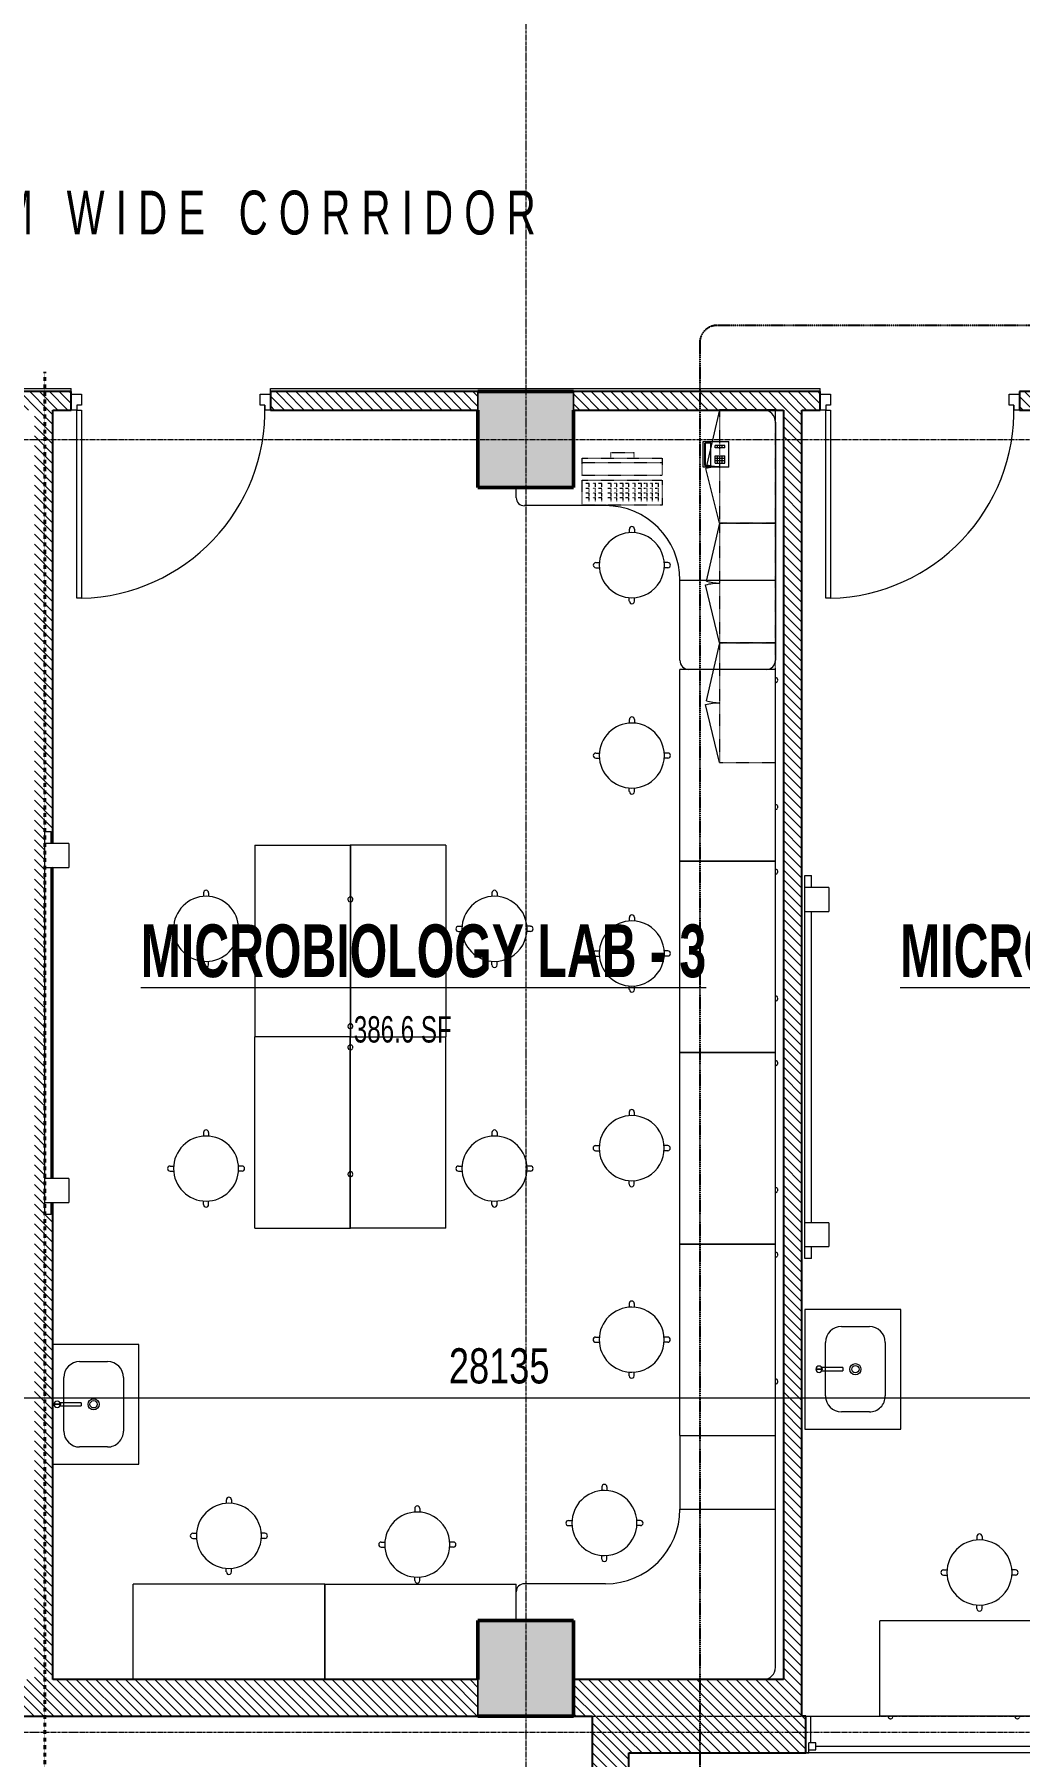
# Model space of a CAD drawing. Header units: millimetres. Extents: x -25222 to 91371, y -63339 to 20835.
# Drawn here: x 58655 to 64830, y -57641 to -46850 of the extents above; entities that cross this region are included whole.
import ezdxf

# ---------------------------------------------------------------- set-up
doc = ezdxf.new("R2010")
doc.units = ezdxf.units.MM
for name, pattern in [('Cut Out Line', [2, 1, -1]), ('Dash', [6.35, 3.175, -3.175]), ('Dash_2_', [6.35, 3.175, -3.175]), ('Grid Line', [22.225, 12.7, -3.175, 3.175, -3.175]), ('IMPORT-SLDTANVISIBLE0', [12.7, 6.35, -1.27, 1.27, -1.27, 1.27, -1.27]), ('Steelcase Hidden Lines', [3, 2, -1])]:
    doc.linetypes.add(name, pattern=pattern)
for name, color, linetype, lineweight in [('A-ANNO-DIMS', 211, 'Continuous', 9), ('A-ANNO-DIMS-110', 211, 'Continuous', 9), ('A-ANNO-SYMB', 150, 'Continuous', 9), ('A-AREA-IDEN', 2, 'Continuous', 9), ('A-DETL', 90, 'Continuous', 5), ('A-DETL-GENF', 92, 'Continuous', 5), ('A-DOOR', 31, 'Continuous', 5), ('A-DOOR-FRAM', 31, 'Continuous', 5), ('A-GLAZ', 151, 'Continuous', 5), ('A-WALL', 113, 'Continuous', 5), ('A-WALL-PATT', 111, 'Continuous', 25), ('E-COMM', 2, 'Continuous', 5), ('E-DATA', 2, 'Continuous', 5), ('G-ANNO-TEXT', 231, 'Continuous', 9), ('I-FURN', 30, 'Continuous', 5), ('P-SANR-FIXT', 6, 'Continuous', 5), ('Q-CASE', 31, 'Continuous', 5), ('Q-CASE-HDLN', 31, 'Dash_2_', 5), ('Q-SPCQ', 91, 'Continuous', 5), ('S-COLS', 52, 'Continuous', 5), ('S-GRID', 1, 'Continuous', 9)]:
    doc.layers.add(name, color=color, linetype=linetype, lineweight=lineweight)
doc.styles.add('Swis721 Cn BT_10', font='swissc.ttf', dxfattribs={"width": 0.9, "height": 220})
doc.styles.add('Swis721 Cn BT_3', font='swissc.ttf', dxfattribs={"width": 0.8, "height": 165})
doc.styles.add('Swis721 Cn BT_4', font='swissc.ttf', dxfattribs={"width": 0.8, "height": 275})
doc.styles.add('Swis721 Cn BT_B', font='swisscb.ttf', dxfattribs={"width": 0.8, "height": 330})
doc.dimstyles.new('Diagonal_-2_mm_Swiss_1', dxfattribs={"dimscale": 304.8, "dimtxt": 222.071065, "dimasz": 0.360892, "dimexe": 0.360892, "dimexo": 0.0625, "dimgap": 0.072178, "dimtad": 1, "dimdec": 0, "dimzin": 0, "dimdsep": 46, "dimtxsty": 'Swis721 Cn BT_10', "dimblk1": 'OBLIQUE', "dimblk2": 'OBLIQUE', "dimsah": 1, "dimcen": 0.09, "dimdle": 0.360892, "dimazin": 0, "dimtfac": 1, "dimtdec": 4, "dimtix": 1, "dimtmove": 2, "dimatfit": 3, "dimfxl": 0.541339, "dimfxlon": 1, "dimtvp": 1, "dimtolj": 1, "dimtzin": 0, "dimarcsym": 2})
pattern_1 = [(315, (14219.89, -54691.457), (30.869454, 30.869454), [])]

# ---------------------------------------------------------------- blocks, each defined once
blk = doc.blocks.new('Lab_Stool_981 - Lab_Stool_981-395555-4_ FOURTH FLOOR - GA PLAN')
at = {"layer": 'I-FURN', "color": 53, "lineweight": 9}
for p, q in [((-16, 226), (-16, 203)), ((16, 226), (16, 203)), ((-226, 16), (-203, 16)), ((226, 16), (203, 16)), ((-226, -16), (-203, -16)), ((226, -16), (203, -16)), ((-16, -226), (-16, -203)), ((16, -226), (16, -203))]:
    blk.add_line(p, q, dxfattribs=at)
for centre, radius, start, end in [((0, 226), 15.9, 0, 180), ((0, 0), 204, 360, 180), ((-226, 0), 15.9, 90, 270), ((0, 0), 204, 180, 360), ((226, 0), 15.9, 270, 90), ((0, -226), 15.9, 180, 360)]:
    blk.add_arc(centre, radius, start, end, dxfattribs=at)
blk = doc.blocks.new('Steelcase Details - Worksurface - Airtouch - Universal System - Rectangular - 1200_600-V37-4_ FOURTH FLOOR - GA PLAN')
at = {"layer": 'I-FURN', "color": 53, "lineweight": 9}
for p, q in [((25, 647), (1225, 647)), ((25, 647), (25, 48)), ((1225, 48), (1225, 647)), ((25, 48), (1225, 48))]:
    blk.add_line(p, q, dxfattribs=at)
at = {"layer": 'I-FURN', "color": 53, "linetype": 'Steelcase Hidden Lines', "lineweight": 9}
for centre, radius, end in [((364, 48), 15.3, 360), ((1159, 48), 15.2, 0)]:
    blk.add_arc(centre, radius, 180, end, dxfattribs=at)
blk = doc.blocks.new('Steelcase Details - Worksurface - Series 5 - 90 Degree Equal - 23__ D x 64__ W-V41-4_ FOURTH FLOOR - GA PLAN')
at = {"layer": 'I-FURN', "color": 53, "lineweight": 9}
for p, q in [((462, 494), (462, 1986)), ((1062, 1986), (1062, 1484)), ((1062, 1484), (462, 1484)), ((1528, 1017), (2036, 1017)), ((2087, 967), (2087, 902))]:
    blk.add_line(p, q, dxfattribs=at)
for centre, radius, start, end in [((519, 1986), 57.1, 90, 180), ((1004, 1986), 57.1, 0, 90), ((1528, 1484), 467, 180, 270), ((2036, 967), 50.8, 0, 90), ((538, 494), 76.2, 180, 270)]:
    blk.add_arc(centre, radius, start, end, dxfattribs=at)
blk = doc.blocks.new('TAPWARE_boiling-chilled_water_unit1 - HYTP-029-439309-4_ FOURTH FLOOR - GA PLAN')
at = {"layer": 'P-SANR-FIXT', "color": 53, "lineweight": 9}
for p, q in [((0, 520), (0, 480)), ((0, 480), (0, 520)), ((10, 350), (-10, 350))]:
    blk.add_line(p, q, dxfattribs=at)
for start, end in [(90, 270), (270, 90)]:
    blk.add_arc((0, 500), 20, start, end, dxfattribs=at)
for points in [[(-6, 481), (-8, 481), (-9, 482), (-10, 483)], [(-10, 483), (-10, 473), (-10, 453), (-10, 419), (-10, 385), (-10, 362), (-10, 350)], [(-2, 480), (-3, 480), (-3, 480), (-4, 480)], [(4, 480), (4, 480), (3, 480), (2, 480)], [(10, 483), (9, 482), (8, 481), (6, 481)], [(10, 350), (10, 362), (10, 385), (10, 419), (10, 453), (10, 473), (10, 483)]]:
    blk.add_open_spline(points, degree=3, dxfattribs=at)
blk = doc.blocks.new('CUPBOARD_wall_mount_double_door_adj_shelves - FIJO-146 _waterproof_-3240687-4_ FOURTH FLOOR - GA PLAN')
at = {"layer": 'Q-CASE', "color": 53, "lineweight": 9}
for p, q in [((-310, 350), (33, 437)), ((400, 350), (57, 431))]:
    blk.add_line(p, q, dxfattribs=at)
for centre, radius, start, end in [((-312, 350), 355, 360, 14.0967), ((401, 336), 357, 164.4697, 177.6871)]:
    blk.add_arc(centre, radius, start, end, dxfattribs=at)
at = {"layer": 'Q-CASE-HDLN', "color": 53, "linetype": 'Dash', "lineweight": 9}
for p, q in [((400, 350), (-310, 350)), ((-310, 350), (-310, 0)), ((400, 0), (400, 350)), ((-310, 0), (400, 0))]:
    blk.add_line(p, q, dxfattribs=at)
blk = doc.blocks.new('CUPBOARD_wall_mount_double_door_adj_shelves - FIJO-146 _waterproof_-3240660-4_ FOURTH FLOOR - GA PLAN')
at = {"layer": 'Q-CASE', "color": 53, "lineweight": 9}
for p, q in [((-330, 350), (33, 439)), ((420, 350), (57, 434))]:
    blk.add_line(p, q, dxfattribs=at)
for centre, radius, start, end in [((-332, 350), 375, 360, 13.7142), ((421, 335), 377, 164.8932, 177.7755)]:
    blk.add_arc(centre, radius, start, end, dxfattribs=at)
at = {"layer": 'Q-CASE-HDLN', "color": 53, "linetype": 'Dash', "lineweight": 9}
for p, q in [((420, 350), (-330, 350)), ((-330, 350), (-330, 0)), ((420, 0), (420, 350)), ((-330, 0), (420, 0))]:
    blk.add_line(p, q, dxfattribs=at)
blk = doc.blocks.new('COMPUTER_desktop - ITNE-007-373771-4_ FOURTH FLOOR - GA PLAN')
at = {"layer": 'Q-SPCQ', "color": 53, "linetype": 'Dash', "lineweight": 9}
for p, q in [((-500, 155), (0, 155)), ((-500, 0), (-500, 155)), ((-478, 131), (-478, 111)), ((-478, 111), (-458, 111)), ((-441, 131), (-441, 111)), ((-441, 111), (-421, 111)), ((-407, 131), (-407, 111)), ((-407, 111), (-387, 111)), ((-371, 131), (-371, 111)), ((-371, 111), (-351, 111)), ((-332, 131), (-332, 111)), ((-332, 111), (-312, 111)), ((-292, 131), (-292, 111)), ((-292, 111), (-272, 111)), ((-256, 131), (-256, 111)), ((-256, 111), (-236, 111)), ((-217, 131), (-217, 111)), ((-217, 111), (-197, 111)), ((-181, 131), (-181, 111)), ((-181, 111), (-161, 111)), ((-122, 131), (-122, 111)), ((-122, 111), (-102, 111)), ((-84, 131), (-84, 111)), ((-84, 111), (-64, 111)), ((-43, 131), (-43, 111)), ((-43, 111), (-23, 111)), ((0, 155), (0, 0)), ((0, 0), (-500, 0)), ((-478, 101), (-478, 81)), ((-478, 81), (-458, 81)), ((-478, 71), (-478, 51)), ((-478, 51), (-458, 51)), ((-478, 41), (-478, 21)), ((-478, 21), (-458, 21)), ((-441, 101), (-441, 81)), ((-441, 81), (-421, 81)), ((-441, 71), (-441, 51)), ((-441, 51), (-421, 51)), ((-441, 41), (-441, 21)), ((-441, 21), (-421, 21)), ((-407, 101), (-407, 81)), ((-407, 81), (-387, 81)), ((-407, 71), (-407, 51)), ((-407, 51), (-387, 51)), ((-407, 41), (-407, 21)), ((-407, 21), (-387, 21)), ((-371, 101), (-371, 81)), ((-371, 81), (-351, 81)), ((-371, 71), (-371, 51)), ((-371, 51), (-351, 51)), ((-371, 41), (-371, 21)), ((-371, 21), (-351, 21)), ((-332, 101), (-332, 81)), ((-332, 81), (-312, 81)), ((-332, 71), (-332, 51)), ((-332, 51), (-312, 51)), ((-332, 41), (-332, 21)), ((-332, 21), (-312, 21)), ((-292, 101), (-292, 81)), ((-292, 81), (-272, 81)), ((-292, 71), (-292, 51)), ((-292, 51), (-272, 51)), ((-292, 41), (-292, 21)), ((-292, 21), (-272, 21)), ((-256, 101), (-256, 81)), ((-256, 81), (-236, 81)), ((-256, 71), (-256, 51)), ((-256, 51), (-236, 51)), ((-256, 41), (-256, 21)), ((-256, 21), (-236, 21)), ((-217, 101), (-217, 81)), ((-217, 81), (-197, 81)), ((-217, 71), (-217, 51)), ((-217, 51), (-197, 51)), ((-217, 41), (-217, 21)), ((-217, 21), (-197, 21)), ((-181, 101), (-181, 81)), ((-181, 81), (-161, 81)), ((-181, 71), (-181, 51)), ((-181, 51), (-161, 51)), ((-181, 41), (-181, 21)), ((-181, 21), (-161, 21)), ((-122, 101), (-122, 81)), ((-122, 81), (-102, 81)), ((-122, 71), (-122, 51)), ((-122, 51), (-102, 51)), ((-122, 41), (-122, 21)), ((-122, 21), (-102, 21)), ((-84, 101), (-84, 81)), ((-84, 81), (-64, 81)), ((-84, 71), (-84, 51)), ((-84, 51), (-64, 51)), ((-84, 41), (-84, 21)), ((-84, 21), (-64, 21)), ((-43, 101), (-43, 81)), ((-43, 81), (-23, 81)), ((-43, 71), (-43, 51)), ((-43, 51), (-23, 51)), ((-43, 41), (-43, 21)), ((-43, 21), (-23, 21)), ((0, 0), (-500, 0)), ((-500, -138), (-500, -29)), ((-500, -29), (0, -29)), ((0, -29), (0, -138)), ((-500, -109), (0, -109)), ((0, -138), (-500, -138)), ((-323, -175), (-323, -138)), ((-179, -175), (-323, -175)), ((-179, -138), (-179, -175))]:
    blk.add_line(p, q, dxfattribs=at)
blk = doc.blocks.new('TELEPHONE_handset2 - ITNE-049-356145-4_ FOURTH FLOOR - GA PLAN')
at = {"layer": 'E-COMM', "color": 53, "lineweight": 9}
for p, q in [((-80, -80), (-80, 80)), ((-80, 80), (80, 80)), ((-70, 70), (70, 70)), ((-70, 70), (-70, 68)), ((70, 68), (-70, 68)), ((-70, 68), (-70, 33)), ((-70, 33), (70, 33)), ((-55, 5), (-10, 5)), ((-55, 5), (-55, -55)), ((-40, 5), (-40, -55)), ((-25, 5), (-25, -55)), ((-10, 5), (-10, -55)), ((40, 5), (55, 5)), ((40, -55), (40, 5)), ((55, -55), (55, 5)), ((70, 70), (70, 68)), ((70, 33), (70, 68)), ((80, 80), (80, -80)), ((-80, -80), (80, -80)), ((-55, -10), (-10, -10)), ((-55, -25), (-10, -25)), ((-55, -40), (-10, -40)), ((-55, -55), (-10, -55)), ((40, -10), (55, -10)), ((40, -25), (55, -25)), ((40, -40), (55, -40)), ((40, -55), (55, -55))]:
    blk.add_line(p, q, dxfattribs=at)
blk = doc.blocks.new('Lab_Stool_981 - Lab_Stool_981-398102-4_ FOURTH FLOOR - GA PLAN')
at = {"layer": 'I-FURN', "color": 53, "lineweight": 9}
for p, q in [((-16, 226), (-16, 203)), ((16, 226), (16, 203)), ((-226, 16), (-203, 16)), ((226, 16), (203, 16)), ((-226, -16), (-203, -16)), ((226, -16), (203, -16)), ((-16, -226), (-16, -203)), ((16, -226), (16, -203))]:
    blk.add_line(p, q, dxfattribs=at)
for centre, radius, start, end in [((0, 226), 15.9, 0, 180), ((0, 0), 204, 0, 180), ((-226, 0), 15.9, 90, 270), ((226, 0), 15.9, 270, 90), ((0, 0), 204, 180, 0), ((0, -226), 15.9, 180, 360)]:
    blk.add_arc(centre, radius, start, end, dxfattribs=at)
blk = doc.blocks.new('BETACRYL BB R 5337 - 0-100 Classic White-V22-4_ FOURTH FLOOR - GA PLAN')
at = {"layer": 'A-DETL-GENF', "color": 53, "lineweight": 9}
for p, q in [((-167.5, 187.5), (167.5, 187.5)), ((-267.5, -87.5), (-267.5, 87.5)), ((267.5, 87.5), (267.5, -87.5)), ((167.5, -187.5), (-167.5, -187.5))]:
    blk.add_line(p, q, dxfattribs=at)
for radius in [35, 23]:
    blk.add_circle((0, 0), radius, dxfattribs=at)
for centre, start, end in [((-167.5, 87.5), 90, 180), ((167.5, 87.5), 360, 90), ((-167.5, -87.5), 180, 270), ((167.5, -87.5), 270, 360)]:
    blk.add_arc(centre, 100, start, end, dxfattribs=at)
blk = doc.blocks.new('Steelcase Details - Worksurface - Series 5 - 90 Degree Equal - 23__ D x 64__ W-V42-4_ FOURTH FLOOR - GA PLAN')
at = {"layer": 'I-FURN', "color": 53, "lineweight": 9}
for p, q in [((462, -494), (462, -1947)), ((1528, -1017), (2036, -1017)), ((1062, -1484), (462, -1484)), ((1062, -1947), (1062, -1484))]:
    blk.add_line(p, q, dxfattribs=at)
for centre, radius, start, end in [((538, -494), 76.2, 90, 180), ((2036, -967), 50.8, 270, 360), ((1528, -1484), 467, 90, 180)]:
    blk.add_arc(centre, radius, start, end, dxfattribs=at)
blk = doc.blocks.new('Steelcase Details - Worksurface - Airtouch - Universal System - Rectangular - 1200_600-V43-4_ FOURTH FLOOR - GA PLAN')
at = {"layer": 'I-FURN', "color": 53, "lineweight": 9}
for p, q in [((25, 647), (1225, 647)), ((25, 647), (25, 48)), ((1225, 418), (1225, 647))]:
    blk.add_line(p, q, dxfattribs=at)
blk = doc.blocks.new('Steelcase Details - Worksurface - Airtouch - Universal System - Rectangular - 1200_600-1183984-4_ FOURTH FLOOR - GA PLAN')
at = {"layer": 'I-FURN', "color": 53, "lineweight": 9}
for p, q in [((25, -647), (25, -48)), ((1225, -48), (1225, -647)), ((25, -647), (1225, -647))]:
    blk.add_line(p, q, dxfattribs=at)
blk = doc.blocks.new('Steelcase Details - Worksurface - Airtouch - Universal System - Rectangular - 1200_600-V36-4_ FOURTH FLOOR - GA PLAN')
at = {"layer": 'I-FURN', "color": 53, "lineweight": 9}
for p, q in [((25, -647), (25, -48)), ((25, -48), (1225, -48)), ((1225, -48), (1225, -647)), ((25, -647), (1225, -647))]:
    blk.add_line(p, q, dxfattribs=at)
at = {"layer": 'I-FURN', "color": 53, "linetype": 'Steelcase Hidden Lines', "lineweight": 9}
for centre, radius, start in [((364, -48), 15.3, 0), ((1159, -48), 15.2, 360)]:
    blk.add_arc(centre, radius, start, 180, dxfattribs=at)
blk = doc.blocks.new('data_smart_board - 2400x1200-383657-4_ FOURTH FLOOR - GA PLAN')
at = {"layer": 'E-DATA', "color": 10, "lineweight": 9}
for p, q in [((58730, -35907), (58770, -35907)), ((58730, -35907), (58730, -35982)), ((58770, -35907), (58770, -35982)), ((58730, -36132), (58730, -38082)), ((58770, -36132), (58770, -38082)), ((58730, -38232), (58730, -38307)), ((58770, -38307), (58730, -38307)), ((58770, -38232), (58770, -38307))]:
    blk.add_line(p, q, dxfattribs=at)
blk = doc.blocks.new('comm_ speaker face - 150x150x150-376691-4_ FOURTH FLOOR - GA PLAN')
at = {"layer": 'E-COMM', "color": 53, "lineweight": 9}
for p, q in [((58620, -36132), (58620, -35982)), ((58770, -35982), (58620, -35982)), ((58770, -35982), (58770, -36132)), ((58620, -36132), (58770, -36132))]:
    blk.add_line(p, q, dxfattribs=at)
blk = doc.blocks.new('MM-HOSPITAL A_B BLOCK 2022_05_19_Interiors_rvt-1-4_ FOURTH FLOOR - GA PLAN')
at = {"layer": 'A-WALL', "color": 10, "lineweight": 9}
for p, q in [((58540, -49069), (58885, -49069)), ((58885, -49089), (58885, -49069)), ((60135, -49069), (63580, -49069)), ((60135, -49089), (60135, -49069)), ((63580, -49089), (63580, -49069))]:
    blk.add_line(p, q, dxfattribs=at)
at = {"layer": 'I-FURN', "color": 53, "lineweight": 9}
for p, q in [((63485, -54839), (63485, -55589)), ((64085, -54839), (63485, -54839)), ((64085, -55589), (64085, -54839)), ((59310, -55059), (58770, -55059)), ((59310, -55809), (59310, -55059)), ((63485, -55589), (64085, -55589)), ((58770, -55809), (59310, -55809))]:
    blk.add_line(p, q, dxfattribs=at)
at = {"color": 53, "lineweight": 9}
for name, p, rotation in [('Steelcase Details - Worksurface - Series 5 - 90 Degree Equal - 23__ D x 64__ W-V41-4_ FOURTH FLOOR - GA PLAN', (63762, -48786), 180), ('CUPBOARD_wall_mount_double_door_adj_shelves - FIJO-146 _waterproof_-3240687-4_ FOURTH FLOOR - GA PLAN', (63300, -49603), 90.00000000000067), ('TELEPHONE_handset2 - ITNE-049-356145-4_ FOURTH FLOOR - GA PLAN', (62927, -49481), 90.0000000000006), ('COMPUTER_desktop - ITNE-007-373771-4_ FOURTH FLOOR - GA PLAN', (62089, -49644), 180), ('Lab_Stool_981 - Lab_Stool_981-395555-4_ FOURTH FLOOR - GA PLAN', (62400, -50176), 269.9999999999996), ('CUPBOARD_wall_mount_double_door_adj_shelves - FIJO-146 _waterproof_-3240660-4_ FOURTH FLOOR - GA PLAN', (63300, -50333), 90.00000000000067), ('CUPBOARD_wall_mount_double_door_adj_shelves - FIJO-146 _waterproof_-3240660-4_ FOURTH FLOOR - GA PLAN', (63300, -51083), 90.00000000000067), ('Steelcase Details - Worksurface - Airtouch - Universal System - Rectangular - 1200_600-V37-4_ FOURTH FLOOR - GA PLAN', (63348, -52055), 89.99999999999962), ('Lab_Stool_981 - Lab_Stool_981-395555-4_ FOURTH FLOOR - GA PLAN', (62400, -51369), 269.9999999999996), ('data_smart_board - 2400x1200-383657-4_ FOURTH FLOOR - GA PLAN', (117490, -90152), 180), ('comm_ speaker face - 150x150x150-376691-4_ FOURTH FLOOR - GA PLAN', (117490, -88052), 180), ('Steelcase Details - Worksurface - Airtouch - Universal System - Rectangular - 1200_600-V36-4_ FOURTH FLOOR - GA PLAN', (60684, -51906), 269.9999999999998), ('Steelcase Details - Worksurface - Airtouch - Universal System - Rectangular - 1200_600-V37-4_ FOURTH FLOOR - GA PLAN', (60587, -51906), 269.9999999999996), ('Steelcase Details - Worksurface - Airtouch - Universal System - Rectangular - 1200_600-V37-4_ FOURTH FLOOR - GA PLAN', (63348, -53255), 89.99999999999962), ('Lab_Stool_981 - Lab_Stool_981-398102-4_ FOURTH FLOOR - GA PLAN', (59731, -52455), 269.9999999999996), ('Lab_Stool_981 - Lab_Stool_981-395555-4_ FOURTH FLOOR - GA PLAN', (61539, -52455), 269.9999999999996), ('data_smart_board - 2400x1200-383657-4_ FOURTH FLOOR - GA PLAN', (122255, -90428), 180), ('comm_ speaker face - 150x150x150-376691-4_ FOURTH FLOOR - GA PLAN', (122255, -88328), 180), ('Lab_Stool_981 - Lab_Stool_981-395555-4_ FOURTH FLOOR - GA PLAN', (62400, -52609), 269.9999999999996), ('Steelcase Details - Worksurface - Airtouch - Universal System - Rectangular - 1200_600-V37-4_ FOURTH FLOOR - GA PLAN', (60684, -54356), 89.99999999999962), ('Steelcase Details - Worksurface - Airtouch - Universal System - Rectangular - 1200_600-V36-4_ FOURTH FLOOR - GA PLAN', (60587, -54356), 89.99999999999979), ('Steelcase Details - Worksurface - Airtouch - Universal System - Rectangular - 1200_600-V37-4_ FOURTH FLOOR - GA PLAN', (63348, -54455), 89.99999999999962), ('Lab_Stool_981 - Lab_Stool_981-395555-4_ FOURTH FLOOR - GA PLAN', (62399, -53829), 269.9999999999996), ('Lab_Stool_981 - Lab_Stool_981-395555-4_ FOURTH FLOOR - GA PLAN', (59731, -53957), 89.99999999999962), ('Lab_Stool_981 - Lab_Stool_981-398102-4_ FOURTH FLOOR - GA PLAN', (61539, -53957), 89.99999999999962), ('comm_ speaker face - 150x150x150-376691-4_ FOURTH FLOOR - GA PLAN', (117490, -90152), 180), ('comm_ speaker face - 150x150x150-376691-4_ FOURTH FLOOR - GA PLAN', (122255, -90428), 180), ('Steelcase Details - Worksurface - Airtouch - Universal System - Rectangular - 1200_600-V37-4_ FOURTH FLOOR - GA PLAN', (63348, -55655), 89.99999999999962), ('Lab_Stool_981 - Lab_Stool_981-395555-4_ FOURTH FLOOR - GA PLAN', (62399, -55029), 269.9999999999996), ('BETACRYL BB R 5337 - 0-100 Classic White-V22-4_ FOURTH FLOOR - GA PLAN', (63801, -55214), 269.9999999999996), ('BETACRYL BB R 5337 - 0-100 Classic White-V22-4_ FOURTH FLOOR - GA PLAN', (59026, -55434), 269.9999999999996), ('TAPWARE_boiling-chilled_water_unit1 - HYTP-029-439309-4_ FOURTH FLOOR - GA PLAN', (64073, -55214), 90.00000000000034), ('TAPWARE_boiling-chilled_water_unit1 - HYTP-029-439309-4_ FOURTH FLOOR - GA PLAN', (59298, -55434), 90.00000000000034), ('Steelcase Details - Worksurface - Series 5 - 90 Degree Equal - 23__ D x 64__ W-V42-4_ FOURTH FLOOR - GA PLAN', (63762, -57576), 180), ('Lab_Stool_981 - Lab_Stool_981-395555-4_ FOURTH FLOOR - GA PLAN', (62228, -56178), 269.9999999999996), ('Lab_Stool_981 - Lab_Stool_981-395555-4_ FOURTH FLOOR - GA PLAN', (59874, -56258), 269.9999999999996), ('Lab_Stool_981 - Lab_Stool_981-395555-4_ FOURTH FLOOR - GA PLAN', (61055, -56313), 269.9999999999996), ('Lab_Stool_981 - Lab_Stool_981-395555-4_ FOURTH FLOOR - GA PLAN', (64579, -56488), 269.9999999999996), ('Steelcase Details - Worksurface - Airtouch - Universal System - Rectangular - 1200_600-1183984-4_ FOURTH FLOOR - GA PLAN', (60500, -57207), 180), ('Steelcase Details - Worksurface - Airtouch - Universal System - Rectangular - 1200_600-V36-4_ FOURTH FLOOR - GA PLAN', (65180, -57437), 180)]:
    blk.add_blockref(name, p, dxfattribs=dict(at, rotation=rotation))
blk.add_blockref('Steelcase Details - Worksurface - Airtouch - Universal System - Rectangular - 1200_600-V43-4_ FOURTH FLOOR - GA PLAN', (60449, -57207), dxfattribs=at)
blk = doc.blocks.new('M_Fixed - 1938_2578-11206180-4_ FOURTH FLOOR - GA PLAN')
at = {"layer": 'A-GLAZ', "lineweight": 9}
for p, q in [((-969, 128), (-950, 128)), ((-950, 128), (-950, 65)), ((-950, 109), (-906, 109)), ((-906, 109), (-906, 65)), ((906, 109), (906, 65)), ((950, 109), (906, 109)), ((950, 128), (950, 65)), ((968, 128), (950, 128)), ((-950, 65), (-906, 65)), ((-937, 65), (-937, -102)), ((-906, 87), (906, 87)), ((906, 65), (950, 65)), ((937, 65), (937, -102)), ((-969, -102), (-937, -102)), ((969, -102), (937, -102))]:
    blk.add_line(p, q, dxfattribs=at)
blk = doc.blocks.new('DC_SglFl-W-Int - D 1_25-12383854-4_ FOURTH FLOOR - GA PLAN')
at = {"layer": 'A-DOOR'}
for p, q in [((560, 57.5), (560, 1237.5)), ((560, 1237.5), (590, 1237.5)), ((590, 1237.5), (590, 57.5)), ((590, 57.5), (560, 57.5))]:
    blk.add_line(p, q, dxfattribs=at)
blk.add_arc((590, 57.5), 1180.4, 91.45636, 181.45636, dxfattribs=at)
at = {"layer": 'A-DOOR-FRAM'}
for p, q in [((-625, -42.5), (-625, 57.5)), ((-625, 57.5), (-590, 57.5)), ((-590, 27.5), (-590, 57.5)), ((-590, 27.5), (-560, 27.5)), ((-560, 27.5), (-560, -42.5)), ((560, 27.5), (590, 27.5)), ((560, -42.5), (560, 27.5)), ((590, 57.5), (625, 57.5)), ((590, 27.5), (590, 57.5)), ((625, 57.5), (625, -42.5)), ((-560, -42.5), (-625, -42.5)), ((625, -42.5), (560, -42.5))]:
    blk.add_line(p, q, dxfattribs=at)
blk = doc.blocks.new('DIMBLOCK51-4_ FOURTH FLOOR - GA PLAN')
at = {"layer": 'A-ANNO-DIMS-110', "transparency": 16777216}
for p, q in [((77435, -55230), (77435, -55505)), ((77435, -55395), (77435, -55230)), ((49300, -55560), (49300, -55285)), ((77545, -55395), (49190, -55395)), ((49300, -55395), (49300, -55560))]:
    blk.add_line(p, q, dxfattribs=at)
at = {"layer": 'A-ANNO-DIMS-110', "lineweight": 18, "transparency": 16777216}
for p, q in [((49300, -55395), (49355, -55340)), ((77435, -55395), (77490, -55340)), ((49300, -55395), (49245, -55450)), ((77435, -55395), (77380, -55450))]:
    blk.add_line(p, q, dxfattribs=at)
at = {"layer": 'A-ANNO-DIMS-110', "color": 0, "transparency": 16777216, "insert": (61253, -55083), "char_height": 220, "width": 782.54, "attachment_point": 1, "line_spacing_factor": 0.961347, "style": 'Swis721 Cn BT_10'}
blk.add_mtext('28135', dxfattribs=at)
blk = doc.blocks.new('_Oblique')
at = {"color": 0, "linetype": 'ByBlock', "lineweight": -2}
blk.add_line((-0.5, -0.5), (0.5, 0.5), dxfattribs=at)

msp = doc.modelspace()

# ---------------------------------------------------------------- hatches: boundary and pattern name
at = {"layer": 'A-WALL-PATT', "lineweight": 5}
h = msp.add_hatch(dxfattribs=at)
h.set_pattern_fill('FP_1', color=9, style=0, pattern_type=2)
h.set_pattern_definition(pattern_1)
h.paths.add_polyline_path([(74565.1, -49203.7), (77435.1, -49203.7), (77435.1, -49088.7), (74220.1, -49088.7), (74220.1, -49203.7)], flags=0)
h.paths.add_polyline_path([(62962.1, -49203.7), (63580.1, -49203.7), (63580.1, -49088.7), (62035.1, -49088.7), (62035.1, -49203.7), (62563.4, -49203.7)], flags=0)
h.paths.add_polyline_path([(72625.1, -49203.7), (72970.1, -49203.7), (72970.1, -49088.7), (72625.1, -49088.7)], flags=0)
h.paths.add_polyline_path([(64830.1, -49203.7), (69435.1, -49203.7), (69435.1, -49088.7), (64830.1, -49088.7)], flags=0)
h.paths.add_polyline_path([(71375.1, -49203.7), (71375.1, -49088.7), (70035.1, -49088.7), (70035.1, -49203.7), (70970.1, -49203.7)], flags=0)
h.paths.add_polyline_path([(57290.1, -49203.7), (57290.1, -49088.7), (54105.1, -49088.7), (54105.1, -49203.7), (57269.8, -49203.7)], flags=0)
h.paths.add_polyline_path([(58770.1, -49203.7), (58885.1, -49203.7), (58885.1, -49088.7), (58540.1, -49088.7), (58540.1, -49203.7), (58655.1, -49203.7)], flags=0)
h.paths.add_polyline_path([(51943.8, -49203.7), (52025.1, -49203.7), (52025.1, -49088.7), (49300.1, -49088.7), (49300.1, -49203.7), (50874.9, -49203.7)], flags=0)
h.paths.add_polyline_path([(53505.1, -49203.7), (53505.1, -49088.7), (53275.1, -49088.7), (53275.1, -49203.7)], flags=0)
h.paths.add_polyline_path([(60135.1, -49203.7), (61435.1, -49203.7), (61435.1, -49088.7), (60135.1, -49088.7)], flags=0)
h = msp.add_hatch(dxfattribs=at)
h.set_pattern_fill('FP_1', color=9, style=0, pattern_type=2)
h.set_pattern_definition(pattern_1)
h.paths.add_polyline_path([(58770.1, -57158.7), (58770.1, -54169.9), (58760.1, -54169.9), (58760.1, -54244.9), (58720.1, -54244.9), (58720.1, -51844.9), (58760.1, -51844.9), (58760.1, -51919.9), (58770.1, -51919.9), (58770.1, -49203.7), (58655.1, -49203.7), (58655.1, -57158.7)], flags=0)
h.paths.add_polyline_path([(58770.1, -54019.9), (58770.1, -52069.9), (58760.1, -52069.9), (58760.1, -54019.9)], flags=0)
h = msp.add_hatch(dxfattribs=at)
h.set_pattern_fill('FP_1', color=9, style=0, pattern_type=2)
h.set_pattern_definition(pattern_1)
h.paths.add_polyline_path([(63465.1, -57388.7), (63465.1, -49203.7), (63350.1, -49203.7), (63350.1, -57388.7)], flags=0)
h = msp.add_hatch(dxfattribs=at)
h.set_pattern_fill('FP_1', color=9, style=0, pattern_type=2)
h.set_pattern_definition(pattern_1)
h.paths.add_polyline_path([(61125.7, -57388.7), (61435.1, -57388.7), (61435.1, -57158.7), (54105.1, -57158.7), (54105.1, -57388.7), (59289.3, -57388.7)], flags=0)
h = msp.add_hatch(dxfattribs=at)
h.set_pattern_fill('FP_1', color=9, style=0, pattern_type=2)
h.set_pattern_definition(pattern_1)
h.paths.add_polyline_path([(62035.1, -57388.7), (63350.1, -57388.7), (63350.1, -57158.7), (62035.1, -57158.8)], flags=0)
h = msp.add_hatch(dxfattribs=at)
h.set_pattern_fill('FP_1', color=9, style=0, pattern_type=2)
h.set_pattern_definition(pattern_1)
h.paths.add_polyline_path([(62151.1, -58288.7), (62381.1, -58288.7), (62381.1, -57388.7), (62151.1, -57388.7), (62151.1, -58078.1)], flags=0)
h = msp.add_hatch(dxfattribs=at)
h.set_pattern_fill('FP_1', color=9, style=0, pattern_type=2)
h.set_pattern_definition(pattern_1)
h.paths.add_polyline_path([(62563.4, -57618.7), (63490.1, -57618.7), (63490.1, -57388.7), (62381.1, -57388.7), (62381.1, -57618.7), (62507.7, -57618.7)], flags=0)
h.paths.add_polyline_path([(72640, -57618.7), (72903.8, -57618.7), (72903.8, -57388.7), (72304.1, -57388.7), (72304.1, -57618.7)], flags=0)
h.paths.add_polyline_path([(68196.3, -57618.7), (68566.2, -57618.7), (68566.2, -57388.7), (67965.8, -57388.7), (67965.8, -57618.7), (68160.1, -57618.7)], flags=0)
h.paths.add_polyline_path([(66027.8, -57618.7), (66027.8, -57388.7), (65428.1, -57388.7), (65428.1, -57618.7)], flags=0)
h.paths.add_polyline_path([(69766.2, -57618.7), (70366.1, -57618.7), (70366.1, -57388.7), (69766.2, -57388.7), (69766.2, -57444.2)], flags=0)
h.paths.add_polyline_path([(77108.9, -57618.7), (77641.4, -57618.7), (77641.3, -57388.8), (76641.8, -57388.7), (76641.8, -57618.7), (76671.2, -57618.7)], flags=0)
h.paths.add_polyline_path([(80179.1, -57618.7), (80179.1, -57388.7), (79579.4, -57388.7), (79579.4, -57618.7), (80005.1, -57618.7)], flags=0)
h.paths.add_polyline_path([(85435.1, -57618.7), (85965.1, -57618.7), (85965.1, -57388.7), (84655.1, -57388.7), (84655.1, -57618.7), (84998.5, -57618.7)], flags=0)
h.paths.add_polyline_path([(74841.8, -57618.7), (75441.8, -57618.7), (75441.8, -57388.7), (74841.8, -57388.7)], flags=0)
h.paths.add_polyline_path([(82717.1, -57618.7), (82717.1, -57388.7), (82117.1, -57388.7), (82117.1, -57618.7)], flags=0)
at = {"layer": 'S-COLS'}
for points in [[(61725.3, -49688.7), (62035.1, -49688.7), (62035.1, -49088.7), (61435.1, -49088.7), (61435.1, -49688.7)], [(61725.3, -57388.7), (62035.1, -57388.7), (62035.1, -56788.7), (61435.1, -56788.7), (61435.1, -57388.7), (61674.5, -57388.7)]]:
    msp.add_hatch(color=8, dxfattribs=at).paths.add_polyline_path(points, flags=0)

# ---------------------------------------------------------------- linework, layer by layer
at = {"layer": 'A-ANNO-SYMB', "linetype": 'IMPORT-SLDTANVISIBLE0', "lineweight": 25}
for p, q in [((68576, -48673.4), (62935.4, -48673.4)), ((62825.4, -48783.4), (62825.4, -57787.4))]:
    msp.add_line(p, q, dxfattribs=at)
msp.add_arc((62935.4, -48783.4), 110, 90, 180, dxfattribs=at)
at = {"layer": 'A-DETL', "linetype": 'Cut Out Line', "lineweight": 40}
msp.add_line((58720.1, -48964.9), (58720.1, -59664.9), dxfattribs=at)
at = {"layer": 'A-WALL', "lineweight": 25}
for p, q in [((58885.1, -49088.7), (58540.1, -49088.7)), ((58885.1, -49203.7), (58885.1, -49088.7)), ((61435.1, -49088.7), (60135.1, -49088.7)), ((60135.1, -49088.7), (60135.1, -49203.7)), ((63580.1, -49088.7), (62035.1, -49088.7)), ((63580.1, -49203.7), (63580.1, -49088.7)), ((69435.1, -49088.7), (64830.1, -49088.7)), ((64830.1, -49088.7), (64830.1, -49203.7)), ((58770.1, -49203.7), (58885.1, -49203.7)), ((58770.1, -51919.9), (58770.1, -49203.7)), ((60135.1, -49203.7), (61435.1, -49203.7)), ((62035.1, -49203.7), (63350.1, -49203.7)), ((63350.1, -49203.7), (63350.1, -57158.7)), ((63465.1, -49203.7), (63580.1, -49203.7)), ((63465.1, -57388.7), (63465.1, -49203.7)), ((64830.1, -49203.7), (68045.1, -49203.7)), ((58770.1, -54019.9), (58770.1, -52069.9)), ((58770.1, -57158.7), (58770.1, -54169.9)), ((61435.1, -57158.7), (58770.1, -57158.7)), ((63350.1, -57158.7), (62035.1, -57158.7)), ((62035.1, -57158.7), (62035.1, -57388.7)), ((54105.1, -57388.7), (61435.1, -57388.7)), ((62035.1, -57388.7), (62151.1, -57388.7)), ((62151.1, -57388.7), (62151.1, -58288.7)), ((63490.1, -57388.7), (63465.1, -57388.7)), ((63490.1, -57618.7), (63490.1, -57388.7)), ((62381.1, -58518.7), (62381.1, -57618.7)), ((62381.1, -57618.7), (63490.1, -57618.7))]:
    msp.add_line(p, q, dxfattribs=at)
at = {"layer": 'A-WALL'}
for p, q in [((61435.1, -49203.7), (61435.1, -49088.7)), ((62035.1, -49088.7), (62035.1, -49203.7)), ((61435.1, -57388.7), (61435.1, -57158.7)), ((63490.1, -57388.7), (63955.1, -57388.7)), ((65428.1, -57618.7), (63490.1, -57618.7))]:
    msp.add_line(p, q, dxfattribs=at)
at = {"layer": 'S-COLS', "color": 250, "lineweight": 50}
for p, q in [((62035.1, -49088.7), (61435.1, -49088.7)), ((61435.1, -49203.7), (61435.1, -49688.7)), ((62035.1, -49688.7), (62035.1, -49203.7)), ((61435.1, -49688.7), (62035.1, -49688.7)), ((62035.1, -56788.7), (61435.1, -56788.7)), ((61435.1, -56788.7), (61435.1, -57158.7)), ((62035.1, -57388.7), (62035.1, -56788.7)), ((61435.1, -57388.7), (62035.1, -57388.7))]:
    msp.add_line(p, q, dxfattribs=at)
at = {"layer": 'S-COLS'}
for p, q in [((61435.1, -49088.7), (61435.1, -49203.7)), ((62035.1, -49203.7), (62035.1, -49088.7)), ((61435.1, -57158.7), (61435.1, -57388.7))]:
    msp.add_line(p, q, dxfattribs=at)
at = {"layer": 'S-GRID', "linetype": 'Grid Line'}
for p, q in [((61735.1, 20089.7), (61735.1, -62440.6)), ((-24562.2, -49388.7), (90711.2, -49388.7)), ((-24562.2, -57388.7), (90711.2, -57388.7)), ((-24562.2, -57488.7), (90711.2, -57488.7))]:
    msp.add_line(p, q, dxfattribs=at)

# ---------------------------------------------------------------- block references
at = {"lineweight": 5}
msp.add_blockref('MM-HOSPITAL A_B BLOCK 2022_05_19_Interiors_rvt-1-4_ FOURTH FLOOR - GA PLAN', (0, 0), dxfattribs=at)
at = {"layer": 'A-DOOR', "rotation": 180}
for p in [(59510.1, -49146.2), (64205.1, -49146.2)]:
    msp.add_blockref('DC_SglFl-W-Int - D 1_25-12383854-4_ FOURTH FLOOR - GA PLAN', p, dxfattribs=at)
at = {"layer": 'A-GLAZ', "rotation": 180}
msp.add_blockref('M_Fixed - 1938_2578-11206180-4_ FOURTH FLOOR - GA PLAN', (64459.1, -57490.7), dxfattribs=at)

# ---------------------------------------------------------------- texts
at = {"layer": 'A-AREA-IDEN', "attachment_point": 1}
for s, insert, char_height, width, style in [('\\LMICROBIOLOGY LAB - 3', (59321.2, -52427.3), 330, 4084.758, 'Swis721 Cn BT_B'), ('\\LMICROBIOLOGY LAB - 4', (64081.2, -52427.3), 330, 4084.758, 'Swis721 Cn BT_B'), ('386.6 SF', (60657.1, -53002.1), 165, 698.43, 'Swis721 Cn BT_3')]:
    msp.add_mtext(s, dxfattribs=dict(at, insert=insert, char_height=char_height, width=width, style=style))
at = {"layer": 'G-ANNO-TEXT', "color": 7, "insert": (57246, -47828.9), "char_height": 275, "width": 5650.935, "attachment_point": 1, "style": 'Swis721 Cn BT_4'}
msp.add_mtext('2 4 0 0  M M   W I D E   C O R R I D O R ', dxfattribs=at)

# ---------------------------------------------------------------- dimensions: what is measured, and where the dimension line sits
at = {"layer": 'A-ANNO-DIMS'}
dim = msp.add_linear_dim(base=(49300.1, -55395.1), p1=(77435.1, -55230.1), p2=(49300.1, -55560.1), dimstyle='Diagonal_-2_mm_Swiss_1', override={"dimpost": '<>', "dimfxl": 28136.935789}, dxfattribs=at)
dim.commit()
dim.dimension.update_dxf_attribs({"geometry": 'DIMBLOCK51-4_ FOURTH FLOOR - GA PLAN', "text_midpoint": (61644.7, -55229.2), "dimtype": 160, "text_rotation": 360})

doc.saveas('drawing.dxf')
